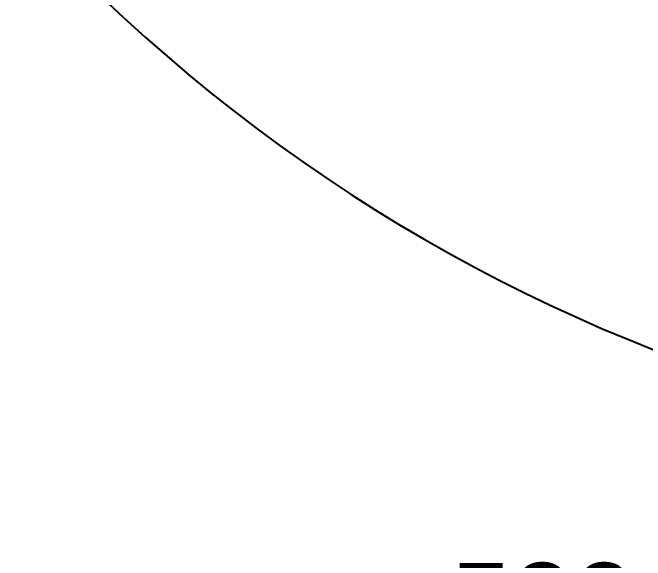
# Model space of a CAD drawing. Header units: millimetres. Extents: x 5828 to 6704, y 123 to 421.
# Drawn here: x 6562.44 to 6573.97, y 299.47 to 309.45 of the extents above; entities that cross this region are included whole.
import ezdxf

# ---------------------------------------------------------------- set-up
doc = ezdxf.new("R2010")
doc.units = ezdxf.units.MM
doc.layers.add('尺寸标注', color=7, linetype='Continuous')
doc.layers.add('运动范围', color=7, linetype='Continuous')
doc.styles.add('微软雅黑', font='msyh.ttc', dxfattribs={"height": 1.5})
doc.dimstyles.new('尺寸标注_1_20比例', dxfattribs={"dimtxt": 1.5, "dimasz": 1.25, "dimexe": 0.5, "dimexo": 0.4, "dimgap": 0.5, "dimtad": 1, "dimdec": 1, "dimlfac": 20, "dimdsep": 46, "dimtxsty": '微软雅黑', "dimcen": 0.09, "dimadec": 0, "dimazin": 0, "dimtp": 0.01, "dimtm": 0.01, "dimtfac": 1, "dimtdec": 1, "dimtofl": 0, "dimtmove": 0, "dimatfit": 3, "dimfxl": 1, "dimtolj": 1, "dimarcsym": 0})

# ---------------------------------------------------------------- blocks, each defined once
blk = doc.blocks.new('*D1143')
at = {"layer": 'Defpoints', "color": 0}
for p in [(6585.645, 336.855), (6559.046, 313.401), (6585.645, 297.386)]:
    blk.add_point(p, dxfattribs=at)
at = {"layer": '尺寸标注', "color": 0, "lineweight": -2}
for p, q in [((6585.645, 336.455), (6585.645, 296.886)), ((6559.046, 313.001), (6559.046, 296.886)), ((6560.296, 297.386), (6584.395, 297.386))]:
    blk.add_line(p, q, dxfattribs=at)
at = {"layer": '尺寸标注', "color": 0}
for points in [[(6560.296, 297.595), (6560.296, 297.178), (6559.046, 297.386)], [(6584.395, 297.178), (6584.395, 297.595), (6585.645, 297.386)]]:
    blk.add_solid(points, dxfattribs=at)
at = {"layer": '尺寸标注', "color": 0, "insert": (6572.095, 298.658), "char_height": 1.5, "attachment_point": 5, "style": '微软雅黑'}
blk.add_mtext('\\A1;\\A1;{\\fAlibaba PuHuiTi 3.0 55 Regular|b0|i0|c134|p18;532}', dxfattribs=at)
blk = doc.blocks.new('*D1148')
at = {"layer": 'Defpoints', "color": 0}
for p in [(6566.946, 316.855), (6585.371, 301.178), (6625.063, 301.178)]:
    blk.add_point(p, dxfattribs=at)
at = {"layer": '尺寸标注', "color": 0, "lineweight": -2}
for p, q in [((6567.346, 316.855), (6625.563, 316.855)), ((6625.063, 315.605), (6625.063, 302.428)), ((6585.771, 301.178), (6625.563, 301.178))]:
    blk.add_line(p, q, dxfattribs=at)
at = {"layer": '尺寸标注', "color": 0}
for points in [[(6625.271, 315.605), (6624.854, 315.605), (6625.063, 316.855)], [(6624.854, 302.428), (6625.271, 302.428), (6625.063, 301.178)]]:
    blk.add_solid(points, dxfattribs=at)
at = {"layer": '尺寸标注', "color": 0, "insert": (6623.791, 309.017), "char_height": 1.5, "attachment_point": 5, "rotation": 90, "style": '微软雅黑'}
blk.add_mtext('\\A1;\\A1;{\\fAlibaba PuHuiTi 3.0 55 Regular|b0|i0|c134|p18;313.5}', dxfattribs=at)
blk = doc.blocks.new('*D1157')
at = {"layer": 'Defpoints', "color": 0}
for p in [(6616.611, 336.855), (6559.046, 313.001), (6616.611, 278.199)]:
    blk.add_point(p, dxfattribs=at)
at = {"layer": '尺寸标注', "color": 0, "lineweight": -2}
for p, q in [((6616.611, 336.455), (6616.611, 277.699)), ((6559.046, 312.601), (6559.046, 277.699)), ((6560.296, 278.199), (6615.361, 278.199))]:
    blk.add_line(p, q, dxfattribs=at)
at = {"layer": '尺寸标注', "color": 0}
for points in [[(6560.296, 278.408), (6560.296, 277.991), (6559.046, 278.199)], [(6615.361, 277.991), (6615.361, 278.408), (6616.611, 278.199)]]:
    blk.add_solid(points, dxfattribs=at)
at = {"layer": '尺寸标注', "color": 0, "insert": (6587.829, 279.479), "char_height": 1.5, "attachment_point": 5, "style": '微软雅黑'}
blk.add_mtext('\\A1;1151.3', dxfattribs=at)

msp = doc.modelspace()

# ---------------------------------------------------------------- linework, layer by layer
at = {"layer": '运动范围'}
for centre, radius, start, end in [((6557.7962, 336.8553), 58.815, 350, 225), ((6585.3708, 331.9931), 30.815, 226.27869, 350)]:
    msp.add_arc(centre, radius, start, end, dxfattribs=at)

# ---------------------------------------------------------------- dimensions: what is measured, and where the dimension line sits
at = {"layer": '尺寸标注'}
dim = msp.add_linear_dim(base=(6585.6452, 297.3862), p1=(6559.0462, 313.4006), p2=(6585.6452, 336.8553), text='\\A1;{\\fAlibaba PuHuiTi 3.0 55 Regular|b0|i0|c134|p18;532}', dimstyle='尺寸标注_1_20比例', dxfattribs=at)
dim.commit()
dim.dimension.update_dxf_attribs({"geometry": '*D1143', "text_midpoint": (6572.0949, 297.3862), "dimtype": 160})
dim = msp.add_linear_dim(base=(6616.6112, 278.1994), p1=(6559.0462, 313.0006), p2=(6616.6112, 336.8553), dimstyle='尺寸标注_1_20比例', dxfattribs=at)
dim.commit()
dim.dimension.update_dxf_attribs({"geometry": '*D1157', "text_midpoint": (6587.8287, 279.479)})
dim = msp.add_linear_dim(base=(6625.0627, 301.1782), p1=(6566.9462, 316.8553), p2=(6585.3708, 301.1782), angle=90, text='\\A1;{\\fAlibaba PuHuiTi 3.0 55 Regular|b0|i0|c134|p18;<>}', dimstyle='尺寸标注_1_20比例', dxfattribs=at)
dim.commit()
dim.dimension.update_dxf_attribs({"geometry": '*D1148', "text_midpoint": (6625.0627, 309.0167), "dimtype": 160})

doc.saveas('drawing.dxf')
